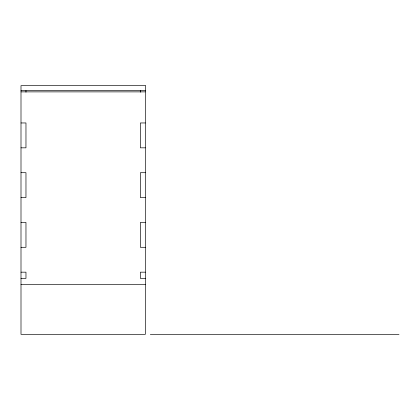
<?xml version="1.0" encoding="UTF-8"?>
<svg xmlns="http://www.w3.org/2000/svg" width="420" height="420" viewBox="0 0 420 420"><rect width="100%" height="100%" fill="white"/><g stroke="black" fill="none" stroke-linecap="round" stroke-linejoin="round"><path stroke-width="0.63" d="M21 90.631L145.341 90.631M21 91.875L145.341 91.875M21 122.96L25.972 122.96L25.972 147.829L21 147.829M145.341 122.96L140.369 122.96L140.369 147.829L145.341 147.829M21 172.699L25.972 172.699L25.972 197.568L21 197.568M145.341 172.699L140.369 172.699L140.369 197.568L145.341 197.568M21 222.432L25.972 222.432L25.972 247.301L21 247.301M145.341 222.432L140.369 222.432L140.369 247.301L145.341 247.301M21 272.171L25.972 272.171L25.972 278.387L21 278.387M145.341 272.171L140.369 272.171L140.369 278.387L145.341 278.387M21 284.608L145.341 284.608M150.318 334.341L399 334.341M140.369 90.631L140.369 92.201M25.972 90.631L25.972 92.201M145.341 85.659L21 85.659L21 334.341L145.341 334.341L145.341 85.659"/></g></svg>
